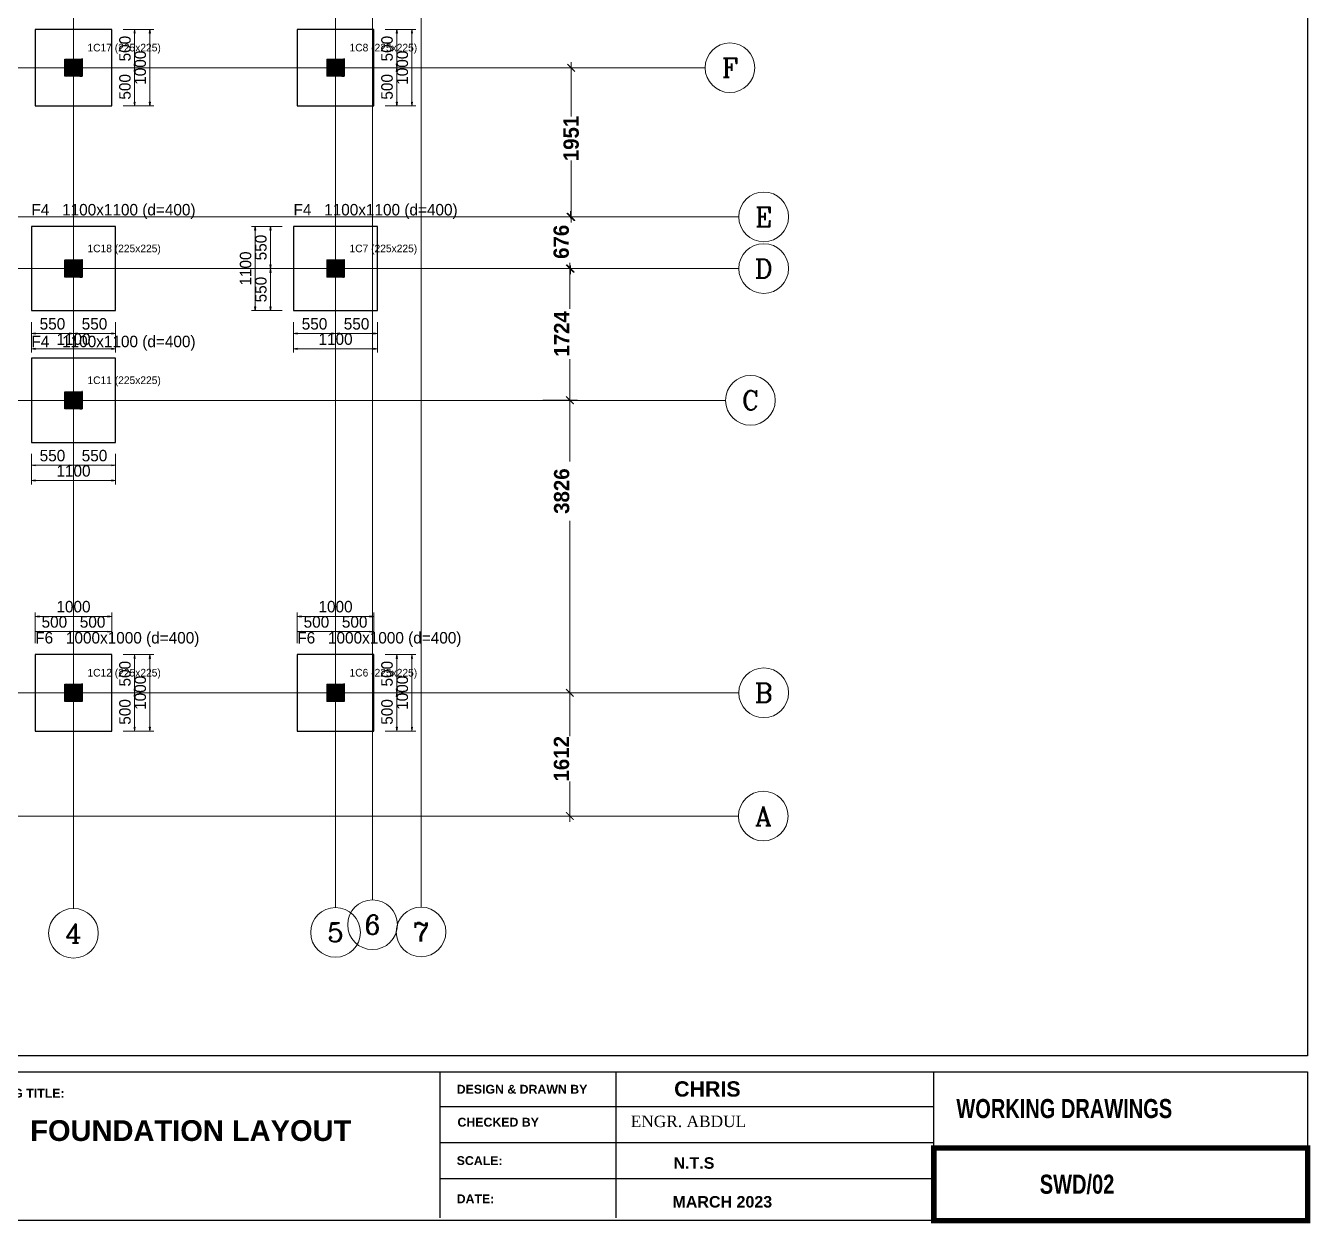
# Model space of a CAD drawing. Header units: inches. Extents: x 23 to 2032867, y 13 to 664695.
# Drawn here: x 1744024 to 1760826, y 347051 to 362717 of the extents above; entities that cross this region are included whole.
import ezdxf
from ezdxf.enums import TextEntityAlignment as Align

# ---------------------------------------------------------------- set-up
doc = ezdxf.new("R2010")
doc.units = ezdxf.units.IN
doc.header["$MEASUREMENT"] = 0
doc.linetypes.add('CENTER2', pattern=[0.7, 0.5, -0.1, 0, -0.1])
for name, color, linetype in [('Annotation - Text', 7, 'Continuous'), ('Dimensioning - General', 7, 'Continuous'), ('dimensions', 1, 'Continuous'), ('F5', 5, 'Continuous')]:
    doc.layers.add(name, color=color, linetype=linetype)
for name, color, linetype, lineweight in [('Axis_1', 8, 'CENTER2', 0), ('Axis_2', 8, 'CENTER2', 0), ('AxisBalloons_1', 150, 'ByLayer', 0), ('AxisBalloons_2', 150, 'ByLayer', 0), ('AxisText_1', 18, 'ByLayer', 0), ('AxisText_2', 18, 'ByLayer', 0), ('ColHatch', 11, 'ByLayer', 0), ('Column', 1, 'ByLayer', 0), ('ColumnText', 96, 'ByLayer', 0), ('Dim', 5, 'ByLayer', 0), ('Footing', 6, 'ByLayer', 0), ('FootingText', 96, 'ByLayer', 0), ('S-_ANOT----_D', 5, 'ByLayer', 0)]:
    doc.layers.add(name, color=color, linetype=linetype, lineweight=lineweight)
doc.styles.add('AxisText_1', font='ROMANC', dxfattribs={"height": 50})
doc.styles.add('AxisText_2', font='ROMANC', dxfattribs={"height": 50})
doc.styles.add('City', font='cityb___.ttf', dxfattribs={"height": 200})
doc.styles.add('ColumnText', font='TXT', dxfattribs={"height": 1000})
doc.styles.add('Dim', font='TXT', dxfattribs={"height": 1000})
doc.styles.add('FootingText', font='TXT', dxfattribs={"height": 1500})
doc.styles.add('GENERATED_STYLE_3', font='arialbd.ttf')
doc.styles.add('NEW', font='swisseb.ttf', dxfattribs={"width": 0.75})
doc.styles.get("Standard").update_dxf_attribs({"font": 'arial.ttf'})
doc.dimstyles.new('Copy of atus', dxfattribs={"dimtxt": 250, "dimasz": 100, "dimexe": 100, "dimexo": 100, "dimgap": 100, "dimtad": 1, "dimdec": 0, "dimdsep": 46, "dimtxsty": 'City', "dimblk1": 'ARCHTICK', "dimblk2": 'ARCHTICK', "dimsah": 1, "dimcen": 0, "dimdle": 75, "dimclrd": 6, "dimclre": 6, "dimclrt": 5, "dimadec": 0, "dimazin": 0, "dimtfac": 1, "dimtdec": 0, "dimtix": 1, "dimtmove": 2, "dimatfit": 3, "dimldrblk": 'ARCHTICK', "dimfxl": 100, "dimtolj": 1, "dimtzin": 0, "dimlwd": 5, "dimlwe": 5, "dimarcsym": 0})

# ---------------------------------------------------------------- blocks, each defined once
blk = doc.blocks.new('PCDIM_ARROW')
at = {"layer": 'Dim'}
blk.add_hatch(color=256, dxfattribs=at).paths.add_polyline_path([(0, 0), (-1, 0.1667), (-1, -0.1667)], flags=0)
blk.add_hatch(color=256, dxfattribs=at).paths.add_polyline_path([(0, 0), (-1, 0.1667), (-1, -0.1667)], flags=0)
blk.add_hatch(color=256, dxfattribs=at).paths.add_polyline_path([(0, 0), (-1, 0.1667), (-1, -0.1667)], flags=0)
blk.add_hatch(color=256, dxfattribs=at).paths.add_polyline_path([(0, 0), (-1, 0.1667), (-1, -0.1667)], flags=0)
at = {"layer": 'S-_ANOT----_D'}
blk.add_hatch(color=256, dxfattribs=at).paths.add_polyline_path([(0, 0), (-1, 0.1667), (-1, -0.1667)], flags=0)
blk.add_hatch(color=256, dxfattribs=at).paths.add_polyline_path([(0, 0), (-1, 0.1667), (-1, -0.1667)], flags=0)
at = {"layer": 'Dim'}
blk.add_lwpolyline([(0, 0), (-1, 0.1667), (-1, -0.1667)], close=True, dxfattribs=at)
blk.add_lwpolyline([(0, 0), (-1, 0.1667), (-1, -0.1667)], close=True, dxfattribs=at)
blk.add_lwpolyline([(0, 0), (-1, 0.1667), (-1, -0.1667)], close=True, dxfattribs=at)
blk.add_lwpolyline([(0, 0), (-1, 0.1667), (-1, -0.1667)], close=True, dxfattribs=at)
at = {"layer": 'S-_ANOT----_D'}
blk.add_lwpolyline([(0, 0), (-1, 0.1667), (-1, -0.1667)], close=True, dxfattribs=at)
blk.add_lwpolyline([(0, 0), (-1, 0.1667), (-1, -0.1667)], close=True, dxfattribs=at)
blk = doc.blocks.new('_ArchTick')
at = {"color": 0, "linetype": 'ByBlock', "const_width": 0.15}
blk.add_lwpolyline([(-0.5, -0.5), (0.5, 0.5)], dxfattribs=at)
blk = doc.blocks.new('*D234')
at = {"layer": 'Defpoints', "color": 0, "linetype": 'Continuous', "transparency": 16777216}
for p in [(1750843, 362167), (1751159, 362167), (1750907, 360216)]:
    blk.add_point(p, dxfattribs=at)
at = {"layer": 'Dimensioning - General', "color": 6, "lineweight": 5, "transparency": 16777216}
for p, q in [((1750943, 362167), (1751259, 362167)), ((1751007, 360216), (1751259, 360216))]:
    blk.add_line(p, q, dxfattribs=at)
at = {"layer": 'Dimensioning - General', "color": 6, "linetype": 'Continuous', "lineweight": 5, "transparency": 16777216}
for p, q in [((1751159, 362242), (1751159, 361528)), ((1751159, 360141), (1751159, 360955))]:
    blk.add_line(p, q, dxfattribs=at)
at = {"layer": 'Dimensioning - General', "color": 6, "linetype": 'Continuous', "lineweight": 5, "transparency": 16777216, "xscale": 100, "yscale": 100, "zscale": 100}
for p, rotation in [((1751159, 362167), 90), ((1751159, 360216), 270)]:
    blk.add_blockref('_ArchTick', p, dxfattribs=dict(at, rotation=rotation))
at = {"layer": 'Dimensioning - General', "color": 5, "linetype": 'Continuous', "lineweight": 20, "transparency": 16777216, "insert": (1751159, 361242), "char_height": 200, "attachment_point": 5, "rotation": 90, "style": 'City'}
blk.add_mtext('\\A1;1951', dxfattribs=at)
blk = doc.blocks.new('*D235')
at = {"layer": 'Defpoints', "color": 0, "linetype": 'Continuous', "transparency": 16777216}
for p in [(1750819, 359540), (1751141, 359540), (1750793, 357817)]:
    blk.add_point(p, dxfattribs=at)
at = {"layer": 'Dimensioning - General', "color": 6, "linetype": 'Continuous', "lineweight": 5, "transparency": 16777216}
for p, q in [((1751141, 359615), (1751141, 359015)), ((1751141, 357742), (1751141, 358356))]:
    blk.add_line(p, q, dxfattribs=at)
at = {"layer": 'Dimensioning - General', "color": 6, "lineweight": 5, "transparency": 16777216}
for p, q in [((1750919, 359540), (1751241, 359540)), ((1750893, 357817), (1751241, 357817))]:
    blk.add_line(p, q, dxfattribs=at)
at = {"layer": 'Dimensioning - General', "color": 6, "linetype": 'Continuous', "lineweight": 5, "transparency": 16777216, "xscale": 100, "yscale": 100, "zscale": 100}
for p, rotation in [((1751141, 359540), 90), ((1751141, 357817), 270)]:
    blk.add_blockref('_ArchTick', p, dxfattribs=dict(at, rotation=rotation))
at = {"layer": 'Dimensioning - General', "color": 5, "linetype": 'Continuous', "lineweight": 20, "transparency": 16777216, "insert": (1751034, 358686), "char_height": 200, "attachment_point": 5, "rotation": 90, "style": 'City'}
blk.add_mtext('\\A1;1724', dxfattribs=at)
blk = doc.blocks.new('*D236')
at = {"layer": 'Defpoints', "color": 0, "linetype": 'Continuous', "transparency": 16777216}
for p in [(1750782, 353991), (1751141, 353991), (1750982, 352379)]:
    blk.add_point(p, dxfattribs=at)
at = {"layer": 'Dimensioning - General', "color": 6, "linetype": 'Continuous', "lineweight": 5, "transparency": 16777216}
for p, q in [((1751141, 354066), (1751141, 353425)), ((1751141, 352304), (1751141, 352830))]:
    blk.add_line(p, q, dxfattribs=at)
at = {"layer": 'Dimensioning - General', "color": 6, "lineweight": 5, "transparency": 16777216}
for p, q in [((1750882, 353991), (1751241, 353991)), ((1751082, 352379), (1751241, 352379))]:
    blk.add_line(p, q, dxfattribs=at)
at = {"layer": 'Dimensioning - General', "color": 6, "linetype": 'Continuous', "lineweight": 5, "transparency": 16777216, "xscale": 100, "yscale": 100, "zscale": 100}
for p, rotation in [((1751141, 353991), 90), ((1751141, 352379), 270)]:
    blk.add_blockref('_ArchTick', p, dxfattribs=dict(at, rotation=rotation))
at = {"layer": 'Dimensioning - General', "color": 5, "linetype": 'Continuous', "lineweight": 20, "transparency": 16777216, "insert": (1751032, 353128), "char_height": 200, "attachment_point": 5, "rotation": 90, "style": 'City'}
blk.add_mtext('\\A1;1612', dxfattribs=at)
blk = doc.blocks.new('*D237')
at = {"layer": 'Defpoints', "color": 0, "linetype": 'Continuous', "transparency": 16777216}
for p in [(1750688, 357817), (1751141, 357817), (1750849, 353991)]:
    blk.add_point(p, dxfattribs=at)
at = {"layer": 'Dimensioning - General', "color": 6, "linetype": 'Continuous', "lineweight": 5, "transparency": 16777216}
for p, q in [((1751141, 357892), (1751141, 357015)), ((1751141, 353916), (1751141, 356242))]:
    blk.add_line(p, q, dxfattribs=at)
at = {"layer": 'Dimensioning - General', "color": 6, "lineweight": 5, "transparency": 16777216}
for p, q in [((1750788, 357817), (1751241, 357817)), ((1750949, 353991), (1751241, 353991))]:
    blk.add_line(p, q, dxfattribs=at)
at = {"layer": 'Dimensioning - General', "color": 6, "linetype": 'Continuous', "lineweight": 5, "transparency": 16777216, "xscale": 100, "yscale": 100, "zscale": 100}
for p, rotation in [((1751141, 357817), 90), ((1751141, 353991), 270)]:
    blk.add_blockref('_ArchTick', p, dxfattribs=dict(at, rotation=rotation))
at = {"layer": 'Dimensioning - General', "color": 5, "linetype": 'Continuous', "lineweight": 20, "transparency": 16777216, "insert": (1751035, 356629), "char_height": 200, "attachment_point": 5, "rotation": 90, "style": 'City'}
blk.add_mtext('\\A1;3826', dxfattribs=at)
blk = doc.blocks.new('*D238')
at = {"layer": 'Defpoints', "color": 0, "linetype": 'Continuous', "transparency": 16777216}
for p in [(1750833, 360216), (1751149, 360216), (1750919, 359540)]:
    blk.add_point(p, dxfattribs=at)
at = {"layer": 'Dimensioning - General', "color": 6, "linetype": 'Continuous', "lineweight": 5, "transparency": 16777216}
for p, q in [((1751149, 360291), (1751149, 360199)), ((1751149, 359465), (1751149, 359580))]:
    blk.add_line(p, q, dxfattribs=at)
at = {"layer": 'Dimensioning - General', "color": 6, "lineweight": 5, "transparency": 16777216}
for p, q in [((1750933, 360216), (1751249, 360216)), ((1751019, 359540), (1751249, 359540))]:
    blk.add_line(p, q, dxfattribs=at)
at = {"layer": 'Dimensioning - General', "color": 6, "linetype": 'Continuous', "lineweight": 5, "transparency": 16777216, "xscale": 100, "yscale": 100, "zscale": 100}
for p, rotation in [((1751149, 360216), 90), ((1751149, 359540), 270)]:
    blk.add_blockref('_ArchTick', p, dxfattribs=dict(at, rotation=rotation))
at = {"layer": 'Dimensioning - General', "color": 5, "linetype": 'Continuous', "lineweight": 20, "transparency": 16777216, "insert": (1751029, 359890), "char_height": 200, "attachment_point": 5, "rotation": 90, "style": 'City'}
blk.add_mtext('\\A1;676', dxfattribs=at)

msp = doc.modelspace()

# ---------------------------------------------------------------- hatches: boundary and pattern name
at = {"linetype": 'Continuous'}
h = msp.add_hatch(dxfattribs=at)
h.set_pattern_fill('ANSI31', color=1)
h.set_pattern_definition([(45, (1647821.72472, 395837.57906), (-0.08838834765, 0.08838834765), [])])
h.paths.add_polyline_path([(1744762.63, 362279.98), (1744761.313, 362054.98), (1744537.63, 362054.98), (1744537.63, 362278.733)])
h = msp.add_hatch(dxfattribs=at)
h.set_pattern_fill('ANSI31', color=1)
h.set_pattern_definition([(45, (1651249.29472, 395837.57906), (-0.08838834765, 0.08838834765), [])])
h.paths.add_polyline_path([(1748190.2, 362279.98), (1748188.883, 362054.98), (1747965.2, 362054.98), (1747965.2, 362278.733)])
h = msp.add_hatch(dxfattribs=at)
h.set_pattern_fill('ANSI31', color=1)
h.set_pattern_definition([(45, (1647821.72472, 393210.57206), (-0.08838834765, 0.08838834765), [])])
h.paths.add_polyline_path([(1744762.63, 359652.973), (1744761.313, 359427.973), (1744537.63, 359427.973), (1744537.63, 359651.726)])
h = msp.add_hatch(dxfattribs=at)
h.set_pattern_fill('ANSI31', color=1)
h.set_pattern_definition([(45, (1651249.29472, 393210.57206), (-0.08838834765, 0.08838834765), [])])
h.paths.add_polyline_path([(1748190.2, 359652.973), (1748188.883, 359427.973), (1747965.2, 359427.973), (1747965.2, 359651.726)])
h = msp.add_hatch(dxfattribs=at)
h.set_pattern_fill('ANSI31', color=1)
h.set_pattern_definition([(45, (1647821.72472, 391486.80306), (-0.08838834765, 0.08838834765), [])])
h.paths.add_polyline_path([(1744762.63, 357929.204), (1744761.313, 357704.204), (1744537.63, 357704.204), (1744537.63, 357927.957)])
h = msp.add_hatch(dxfattribs=at)
h.set_pattern_fill('ANSI31', color=1)
h.set_pattern_definition([(45, (1647821.72472, 387660.88106), (-0.08838834765, 0.08838834765), [])])
h.paths.add_polyline_path([(1744762.63, 354103.282), (1744761.313, 353878.282), (1744537.63, 353878.282), (1744537.63, 354102.035)])
h = msp.add_hatch(dxfattribs=at)
h.set_pattern_fill('ANSI31', color=1)
h.set_pattern_definition([(45, (1651249.29472, 387660.88106), (-0.08838834765, 0.08838834765), [])])
h.paths.add_polyline_path([(1748190.2, 354103.282), (1748188.883, 353878.282), (1747965.2, 353878.282), (1747965.2, 354102.035)])

# ---------------------------------------------------------------- linework, layer by layer
for p, q in [((1743072.234, 349032.66), (1760790.618, 349032.66)), ((1755901.633, 348038.149), (1755901.633, 349032.66)), ((1749444.868, 348580.098), (1755901.633, 348580.098)), ((1749444.868, 348108.873), (1755901.633, 348108.873)), ((1749444.868, 347637.648), (1755901.633, 347637.648))]:
    msp.add_line(p, q)
for points in [[(1744762.63, 362279.98), (1744761.313, 362054.98), (1744537.63, 362054.98), (1744537.63, 362278.733), (1744762.63, 362279.98)], [(1748190.2, 362279.98), (1748188.883, 362054.98), (1747965.2, 362054.98), (1747965.2, 362278.733), (1748190.2, 362279.98)], [(1744762.63, 359652.973), (1744761.313, 359427.973), (1744537.63, 359427.973), (1744537.63, 359651.726), (1744762.63, 359652.973)], [(1748190.2, 359652.973), (1748188.883, 359427.973), (1747965.2, 359427.973), (1747965.2, 359651.726), (1748190.2, 359652.973)], [(1744762.63, 357929.204), (1744761.313, 357704.204), (1744537.63, 357704.204), (1744537.63, 357927.957), (1744762.63, 357929.204)], [(1744762.63, 354103.282), (1744761.313, 353878.282), (1744537.63, 353878.282), (1744537.63, 354102.035), (1744762.63, 354103.282)], [(1748190.2, 354103.282), (1748188.883, 353878.282), (1747965.2, 353878.282), (1747965.2, 354102.035), (1748190.2, 354103.282)]]:
    msp.add_lwpolyline(points, dxfattribs=at)
msp.add_lwpolyline([(1760790.618, 347086.368), (1724891.188, 347086.368), (1724900.536, 349032.66), (1760790.618, 349032.66)], close=True)
at = {"const_width": 69.984}
msp.add_lwpolyline([(1755901.633, 348038.149), (1760790.618, 348038.149), (1760790.618, 347086.368), (1755901.633, 347086.368)], close=True, dxfattribs=at)
at = {"layer": 'Axis_1', "color": 1}
for p, q in [((1731910.42, 362167.48), (1752910.423, 362167.48)), ((1731910.42, 360216.429), (1753351.063, 360216.429)), ((1731910.42, 359540.473), (1753351.063, 359540.473)), ((1731794.603, 357816.704), (1753177.013, 357816.704)), ((1731910.42, 353990.782), (1753351.063, 353990.782)), ((1732088.509, 352379.204), (1753346.343, 352379.204))]:
    msp.add_line(p, q, dxfattribs=at)
at = {"layer": 'Axis_2'}
for p, q in [((1744648.813, 351170.086), (1744648.813, 369163.52)), ((1748076.383, 351181.864), (1748076.383, 369254.13)), ((1748560.563, 351281.713), (1748560.563, 369144.25)), ((1749194.913, 351187.216), (1749194.913, 369192.92))]:
    msp.add_line(p, q, dxfattribs=at)
at = {"layer": 'AxisBalloons_1'}
for centre in [(1753235.423, 362167.48), (1753676.063, 360216.429), (1753676.063, 359540.473), (1753502.013, 357816.704), (1753676.063, 353990.782), (1753671.343, 352379.204)]:
    msp.add_circle(centre, 325, dxfattribs=at)
at = {"layer": 'AxisBalloons_2'}
for centre in [(1744648.813, 350845.086), (1748076.383, 350856.864), (1748560.563, 350956.713), (1749194.913, 350862.216)]:
    msp.add_circle(centre, 325, dxfattribs=at)
at = {"layer": 'ColHatch', "linetype": 'Continuous'}
for p, q in [((1744536.313, 362275.844), (1744540.448, 362279.98)), ((1744536.313, 362205.133), (1744611.159, 362279.98)), ((1744536.313, 362134.423), (1744681.87, 362279.98)), ((1744536.313, 362063.712), (1744752.58, 362279.98)), ((1747963.883, 362238.591), (1748005.272, 362279.98)), ((1747963.883, 362167.88), (1748075.982, 362279.98)), ((1747963.883, 362097.169), (1748146.693, 362279.98)), ((1747992.404, 362054.98), (1748188.883, 362251.459)), ((1744598.291, 362054.98), (1744761.313, 362218.001)), ((1744669.002, 362054.98), (1744761.313, 362147.291)), ((1748063.114, 362054.98), (1748188.883, 362180.748)), ((1748133.825, 362054.98), (1748188.883, 362110.037)), ((1744739.713, 362054.98), (1744761.313, 362076.58)), ((1744536.313, 359588.838), (1744600.447, 359652.973)), ((1744536.313, 359518.128), (1744671.158, 359652.973)), ((1744536.313, 359447.417), (1744741.869, 359652.973)), ((1744587.579, 359427.973), (1744761.313, 359601.706)), ((1747963.883, 359622.296), (1747994.56, 359652.973)), ((1747963.883, 359551.585), (1748065.271, 359652.973)), ((1747963.883, 359480.874), (1748135.981, 359652.973)), ((1747981.692, 359427.973), (1748188.883, 359635.164)), ((1748052.403, 359427.973), (1748188.883, 359564.453)), ((1744658.29, 359427.973), (1744761.313, 359530.995)), ((1744729.001, 359427.973), (1744761.313, 359460.285)), ((1748123.113, 359427.973), (1748188.883, 359493.742)), ((1744536.313, 357891.782), (1744573.735, 357929.204)), ((1744536.313, 357821.071), (1744644.445, 357929.204)), ((1744536.313, 357750.361), (1744715.156, 357929.204)), ((1744560.867, 357704.204), (1744761.313, 357904.65)), ((1744631.577, 357704.204), (1744761.313, 357833.939)), ((1744702.288, 357704.204), (1744761.313, 357763.228)), ((1744536.313, 354073.405), (1744566.189, 354103.282)), ((1744536.313, 354002.694), (1744636.9, 354103.282)), ((1744536.313, 353931.984), (1744707.611, 354103.282)), ((1744553.321, 353878.282), (1744761.313, 354086.273)), ((1744624.032, 353878.282), (1744761.313, 354015.562)), ((1747963.883, 354036.152), (1748031.013, 354103.282)), ((1747963.883, 353965.441), (1748101.723, 354103.282)), ((1747963.883, 353894.73), (1748172.434, 354103.282)), ((1748018.145, 353878.282), (1748188.883, 354049.02)), ((1744694.743, 353878.282), (1744761.313, 353944.852)), ((1748088.855, 353878.282), (1748188.883, 353978.309)), ((1748159.566, 353878.282), (1748188.883, 353907.598))]:
    msp.add_line(p, q, dxfattribs=at)
at = {"layer": 'Column'}
for p, q in [((1744761.313, 362279.98), (1744536.313, 362279.98)), ((1744536.313, 362279.98), (1744536.313, 362054.98)), ((1744761.313, 362054.98), (1744761.313, 362279.98)), ((1744762.63, 362067.48), (1744762.63, 362292.48)), ((1748188.883, 362279.98), (1747963.883, 362279.98)), ((1747963.883, 362279.98), (1747963.883, 362054.98)), ((1748188.883, 362054.98), (1748188.883, 362279.98)), ((1748190.2, 362067.48), (1748190.2, 362292.48)), ((1744536.313, 362054.98), (1744761.313, 362054.98)), ((1747963.883, 362054.98), (1748188.883, 362054.98)), ((1744761.313, 359652.973), (1744536.313, 359652.973)), ((1744536.313, 359652.973), (1744536.313, 359427.973)), ((1744761.313, 359427.973), (1744761.313, 359652.973)), ((1744762.63, 359440.473), (1744762.63, 359665.473)), ((1748188.883, 359652.973), (1747963.883, 359652.973)), ((1747963.883, 359652.973), (1747963.883, 359427.973)), ((1748188.883, 359427.973), (1748188.883, 359652.973)), ((1748190.2, 359440.473), (1748190.2, 359665.473)), ((1744536.313, 359427.973), (1744761.313, 359427.973)), ((1747963.883, 359427.973), (1748188.883, 359427.973)), ((1744761.313, 357929.204), (1744536.313, 357929.204)), ((1744536.313, 357929.204), (1744536.313, 357704.204)), ((1744761.313, 357704.204), (1744761.313, 357929.204)), ((1744762.63, 357716.704), (1744762.63, 357941.704)), ((1744536.313, 357704.204), (1744761.313, 357704.204)), ((1744761.313, 354103.282), (1744536.313, 354103.282)), ((1744536.313, 354103.282), (1744536.313, 353878.282)), ((1744761.313, 353878.282), (1744761.313, 354103.282)), ((1744762.63, 353890.782), (1744762.63, 354115.782)), ((1748188.883, 354103.282), (1747963.883, 354103.282)), ((1747963.883, 354103.282), (1747963.883, 353878.282)), ((1748188.883, 353878.282), (1748188.883, 354103.282)), ((1748190.2, 353890.782), (1748190.2, 354115.782)), ((1744536.313, 353878.282), (1744761.313, 353878.282)), ((1747963.883, 353878.282), (1748188.883, 353878.282))]:
    msp.add_line(p, q, dxfattribs=at)
at = {"layer": 'Dim', "linetype": 'Continuous'}
for p, q in [((1745498.813, 362667.48), (1745298.813, 362667.48)), ((1745448.813, 362167.48), (1745448.813, 362667.48)), ((1745698.813, 362667.48), (1745498.813, 362667.48)), ((1745648.813, 361667.48), (1745648.813, 362667.48)), ((1748926.383, 362667.48), (1748726.383, 362667.48)), ((1748876.383, 362167.48), (1748876.383, 362667.48)), ((1749126.383, 362667.48), (1748926.383, 362667.48)), ((1749076.383, 361667.48), (1749076.383, 362667.48)), ((1745498.813, 362167.48), (1745298.813, 362167.48)), ((1745498.813, 362167.48), (1745298.813, 362167.48)), ((1745448.813, 361667.48), (1745448.813, 362167.48)), ((1748926.383, 362167.48), (1748726.383, 362167.48)), ((1748926.383, 362167.48), (1748726.383, 362167.48)), ((1748876.383, 361667.48), (1748876.383, 362167.48)), ((1745498.813, 361667.48), (1745298.813, 361667.48)), ((1745698.813, 361667.48), (1745498.813, 361667.48)), ((1748926.383, 361667.48), (1748726.383, 361667.48)), ((1749126.383, 361667.48), (1748926.383, 361667.48)), ((1746976.383, 360090.473), (1747176.383, 360090.473)), ((1747026.383, 358990.473), (1747026.383, 360090.473)), ((1747176.383, 360090.473), (1747376.383, 360090.473)), ((1747226.383, 359540.473), (1747226.383, 360090.473)), ((1747176.383, 359540.473), (1747376.383, 359540.473)), ((1747176.383, 359540.473), (1747376.383, 359540.473)), ((1747226.383, 358990.473), (1747226.383, 359540.473)), ((1746976.383, 358990.473), (1747176.383, 358990.473)), ((1747176.383, 358990.473), (1747376.383, 358990.473)), ((1744098.813, 358640.473), (1744098.813, 358840.473)), ((1744648.813, 358640.473), (1744648.813, 358840.473)), ((1744648.813, 358640.473), (1744648.813, 358840.473)), ((1745198.813, 358640.473), (1745198.813, 358840.473)), ((1747526.383, 358640.473), (1747526.383, 358840.473)), ((1748076.383, 358640.473), (1748076.383, 358840.473)), ((1748076.383, 358640.473), (1748076.383, 358840.473)), ((1748626.383, 358640.473), (1748626.383, 358840.473)), ((1744098.813, 358690.473), (1744648.813, 358690.473)), ((1744098.813, 358440.473), (1744098.813, 358640.473)), ((1744648.813, 358690.473), (1745198.813, 358690.473)), ((1745198.813, 358440.473), (1745198.813, 358640.473)), ((1747526.383, 358690.473), (1748076.383, 358690.473)), ((1747526.383, 358440.473), (1747526.383, 358640.473)), ((1748076.383, 358690.473), (1748626.383, 358690.473)), ((1748626.383, 358440.473), (1748626.383, 358640.473)), ((1744098.813, 358490.473), (1745198.813, 358490.473)), ((1747526.383, 358490.473), (1748626.383, 358490.473)), ((1744098.813, 356916.704), (1744098.813, 357116.704)), ((1744648.813, 356916.704), (1744648.813, 357116.704)), ((1744648.813, 356916.704), (1744648.813, 357116.704)), ((1745198.813, 356916.704), (1745198.813, 357116.704)), ((1744098.813, 356966.704), (1744648.813, 356966.704)), ((1744098.813, 356716.704), (1744098.813, 356916.704)), ((1744648.813, 356966.704), (1745198.813, 356966.704)), ((1745198.813, 356716.704), (1745198.813, 356916.704)), ((1744098.813, 356766.704), (1745198.813, 356766.704)), ((1744148.813, 355040.782), (1744148.813, 354840.782)), ((1745148.813, 355040.782), (1745148.813, 354840.782)), ((1747576.383, 355040.782), (1747576.383, 354840.782)), ((1748576.383, 355040.782), (1748576.383, 354840.782)), ((1744148.813, 354990.782), (1745148.813, 354990.782)), ((1747576.383, 354990.782), (1748576.383, 354990.782)), ((1744148.813, 354840.782), (1744148.813, 354640.782)), ((1744148.813, 354790.782), (1744648.813, 354790.782)), ((1744648.813, 354840.782), (1744648.813, 354640.782)), ((1744648.813, 354840.782), (1744648.813, 354640.782)), ((1744648.813, 354790.782), (1745148.813, 354790.782)), ((1745148.813, 354840.782), (1745148.813, 354640.782)), ((1747576.383, 354840.782), (1747576.383, 354640.782)), ((1747576.383, 354790.782), (1748076.383, 354790.782)), ((1748076.383, 354840.782), (1748076.383, 354640.782)), ((1748076.383, 354840.782), (1748076.383, 354640.782)), ((1748076.383, 354790.782), (1748576.383, 354790.782)), ((1748576.383, 354840.782), (1748576.383, 354640.782)), ((1745498.813, 354490.782), (1745298.813, 354490.782)), ((1745448.813, 353990.782), (1745448.813, 354490.782)), ((1745698.813, 354490.782), (1745498.813, 354490.782)), ((1745648.813, 353490.782), (1745648.813, 354490.782)), ((1748926.383, 354490.782), (1748726.383, 354490.782)), ((1748876.383, 353990.782), (1748876.383, 354490.782)), ((1749126.383, 354490.782), (1748926.383, 354490.782)), ((1749076.383, 353490.782), (1749076.383, 354490.782)), ((1745498.813, 353990.782), (1745298.813, 353990.782)), ((1745498.813, 353990.782), (1745298.813, 353990.782)), ((1745448.813, 353490.782), (1745448.813, 353990.782)), ((1748926.383, 353990.782), (1748726.383, 353990.782)), ((1748926.383, 353990.782), (1748726.383, 353990.782)), ((1748876.383, 353490.782), (1748876.383, 353990.782)), ((1745498.813, 353490.782), (1745298.813, 353490.782)), ((1745698.813, 353490.782), (1745498.813, 353490.782)), ((1748926.383, 353490.782), (1748726.383, 353490.782)), ((1749126.383, 353490.782), (1748926.383, 353490.782))]:
    msp.add_line(p, q, dxfattribs=at)
at = {"layer": 'dimensions', "color": 7}
msp.add_lwpolyline([(1760790.618, 349241.756), (1724891.188, 349241.756), (1724891.188, 371058.807), (1760790.618, 371058.807)], close=True, dxfattribs=at)
at = {"layer": 'F5', "color": 0, "lineweight": -2}
for p, q in [((1749444.868, 347121.36), (1749444.868, 349032.66)), ((1751741.847, 349032.66), (1751741.847, 347121.36))]:
    msp.add_line(p, q, dxfattribs=at)
at = {"layer": 'Footing', "lineweight": 30}
for p, q in [((1745148.813, 362667.48), (1744148.813, 362667.48)), ((1744148.813, 362667.48), (1744148.813, 361667.48)), ((1745148.813, 361667.48), (1745148.813, 362667.48)), ((1748576.383, 362667.48), (1747576.383, 362667.48)), ((1747576.383, 362667.48), (1747576.383, 361667.48)), ((1748576.383, 361667.48), (1748576.383, 362667.48)), ((1744148.813, 361667.48), (1745148.813, 361667.48)), ((1747576.383, 361667.48), (1748576.383, 361667.48)), ((1745198.813, 360090.473), (1744098.813, 360090.473)), ((1744098.813, 360090.473), (1744098.813, 358990.473)), ((1745198.813, 358990.473), (1745198.813, 360090.473)), ((1748626.383, 360090.473), (1747526.383, 360090.473)), ((1747526.383, 360090.473), (1747526.383, 358990.473)), ((1748626.383, 358990.473), (1748626.383, 360090.473)), ((1744098.813, 358990.473), (1745198.813, 358990.473)), ((1747526.383, 358990.473), (1748626.383, 358990.473)), ((1745198.813, 358366.704), (1744098.813, 358366.704)), ((1744098.813, 358366.704), (1744098.813, 357266.704)), ((1745198.813, 357266.704), (1745198.813, 358366.704)), ((1744098.813, 357266.704), (1745198.813, 357266.704)), ((1745148.813, 354490.782), (1744148.813, 354490.782)), ((1744148.813, 354490.782), (1744148.813, 353490.782)), ((1745148.813, 353490.782), (1745148.813, 354490.782)), ((1748576.383, 354490.782), (1747576.383, 354490.782)), ((1747576.383, 354490.782), (1747576.383, 353490.782)), ((1748576.383, 353490.782), (1748576.383, 354490.782)), ((1744148.813, 353490.782), (1745148.813, 353490.782)), ((1747576.383, 353490.782), (1748576.383, 353490.782))]:
    msp.add_line(p, q, dxfattribs=at)

# ---------------------------------------------------------------- block references
at = {"layer": 'Dim', "xscale": 50, "yscale": 50, "zscale": 50}
for p, rotation in [((1745448.813, 362667.48), 90), ((1745648.813, 362667.48), 90), ((1748876.383, 362667.48), 90), ((1749076.383, 362667.48), 90), ((1745448.813, 362167.48), 270), ((1745448.813, 362167.48), 90), ((1748876.383, 362167.48), 270), ((1748876.383, 362167.48), 90), ((1745448.813, 361667.48), 270), ((1745648.813, 361667.48), 270), ((1748876.383, 361667.48), 270), ((1749076.383, 361667.48), 270), ((1747026.383, 360090.473), 90), ((1747226.383, 360090.473), 90), ((1747226.383, 359540.473), 270), ((1747226.383, 359540.473), 90), ((1747026.383, 358990.473), 270), ((1747226.383, 358990.473), 270), ((1744098.813, 358690.473), 180), ((1744648.813, 358690.473), 180), ((1747526.383, 358690.473), 180), ((1748076.383, 358690.473), 180), ((1744098.813, 358490.473), 180), ((1747526.383, 358490.473), 180), ((1744098.813, 356966.704), 180), ((1744648.813, 356966.704), 180), ((1744098.813, 356766.704), 180), ((1744148.813, 354990.782), 180), ((1747576.383, 354990.782), 180), ((1744148.813, 354790.782), 180), ((1744648.813, 354790.782), 180), ((1747576.383, 354790.782), 180), ((1748076.383, 354790.782), 180), ((1745448.813, 354490.782), 90), ((1745648.813, 354490.782), 90), ((1748876.383, 354490.782), 90), ((1749076.383, 354490.782), 90), ((1745448.813, 353990.782), 270), ((1748876.383, 353990.782), 270), ((1745448.813, 353990.782), 90), ((1748876.383, 353990.782), 90), ((1745448.813, 353490.782), 270), ((1745648.813, 353490.782), 270), ((1748876.383, 353490.782), 270), ((1749076.383, 353490.782), 270)]:
    msp.add_blockref('PCDIM_ARROW', p, dxfattribs=dict(at, rotation=rotation))
for p in [(1744648.813, 358690.473), (1745198.813, 358690.473), (1748076.383, 358690.473), (1748626.383, 358690.473), (1745198.813, 358490.473), (1748626.383, 358490.473), (1744648.813, 356966.704), (1745198.813, 356966.704), (1745198.813, 356766.704), (1745148.813, 354990.782), (1748576.383, 354990.782), (1744648.813, 354790.782), (1745148.813, 354790.782), (1748076.383, 354790.782), (1748576.383, 354790.782)]:
    msp.add_blockref('PCDIM_ARROW', p, dxfattribs=at)

# ---------------------------------------------------------------- texts
at = {"color": 7, "style": 'NEW', "width": 0.75}
msp.add_text(' WORKING DRAWINGS', height=250, dxfattribs=at).set_placement((1756123.617, 348427.732))
at = {"color": 1, "style": 'NEW', "width": 0.75}
msp.add_text('SWD/02', height=250, dxfattribs=at).set_placement((1757287.071, 347437.998))
at = {"linetype": 'Continuous', "insert": (1751936.549, 348460.262), "char_height": 150, "attachment_point": 1}
msp.add_mtext_dynamic_manual_height_columns('{\\fTimes New Roman|b0|i0|c0|p18;ENGR. ABDUL}', width=3693.92271, gutter_width=1, heights=[0], dxfattribs=at)
at = {"layer": 'Annotation - Text', "color": 5, "linetype": 'Continuous', "lineweight": 20, "insert": (1746182.726, 348400.427), "char_height": 271.96918, "width": 4096.10831, "attachment_point": 2, "style": 'GENERATED_STYLE_3'}
msp.add_mtext('FOUNDATION LAYOUT', dxfattribs=at)
at = {"layer": 'AxisText_1', "color": 7, "linetype": 'Continuous', "style": 'AxisText_1'}
for s, p in [('F', (1753235.423, 362167.48)), ('E', (1753676.063, 360216.429)), ('D', (1753676.063, 359540.473)), ('C', (1753502.013, 357816.704)), ('B', (1753676.063, 353990.782)), ('A', (1753671.343, 352379.204))]:
    msp.add_text(s, height=250, dxfattribs=at).set_placement(p, align=Align.MIDDLE_CENTER)
at = {"layer": 'AxisText_2', "color": 0, "linetype": 'Continuous', "style": 'AxisText_2'}
for s, p in [('6', (1748560.563, 350956.713)), ('4', (1744648.813, 350845.086)), ('5', (1748076.383, 350856.864)), ('7', (1749194.913, 350862.216))]:
    msp.add_text(s, height=250, dxfattribs=at).set_placement(p, align=Align.MIDDLE_CENTER)
at = {"layer": 'ColumnText', "linetype": 'Continuous', "style": 'ColumnText'}
for s, p in [('1C17 (225x225)', (1744832.023, 362350.69)), ('1C8 (225x225)', (1748259.593, 362350.69)), ('1C18 (225x225)', (1744832.023, 359723.684)), ('1C7 (225x225)', (1748259.593, 359723.684)), ('1C11 (225x225)', (1744832.023, 357999.915)), ('1C12 (225x225)', (1744832.023, 354173.993)), ('1C6 (225x225)', (1748259.593, 354173.993))]:
    msp.add_text(s, height=100, dxfattribs=at).set_placement(p, align=Align.BOTTOM_LEFT)
at = {"layer": 'Dim', "color": 7, "linetype": 'Continuous', "char_height": 150, "width": 10, "attachment_point": 8, "rotation": 90, "style": 'Dim'}
for s, insert in [('500', (1745398.813, 362417.48)), ('500', (1748826.383, 362417.48)), ('1000', (1745598.813, 362167.48)), ('1000', (1749026.383, 362167.48)), ('500', (1745398.813, 361917.48)), ('500', (1748826.383, 361917.48)), ('550', (1747176.383, 359815.473)), ('1100', (1746976.383, 359540.473)), ('550', (1747176.383, 359265.473)), ('500', (1745398.813, 354240.782)), ('500', (1748826.383, 354240.782)), ('1000', (1745598.813, 353990.782)), ('1000', (1749026.383, 353990.782)), ('500', (1745398.813, 353740.782)), ('500', (1748826.383, 353740.782))]:
    msp.add_mtext(s, dxfattribs=dict(at, insert=insert))
at = {"layer": 'Dim', "color": 7, "linetype": 'Continuous', "char_height": 150, "width": 10, "attachment_point": 8, "style": 'Dim'}
for s, insert in [('550', (1744373.813, 358740.473)), ('550', (1744923.813, 358740.473)), ('550', (1747801.383, 358740.473)), ('550', (1748351.383, 358740.473)), ('1100', (1744648.813, 358540.473)), ('1100', (1748076.383, 358540.473)), ('550', (1744373.813, 357016.704)), ('550', (1744923.813, 357016.704)), ('1100', (1744648.813, 356816.704)), ('1000', (1744648.813, 355040.782)), ('1000', (1748076.383, 355040.782)), ('500', (1744398.813, 354840.782)), ('500', (1744898.813, 354840.782)), ('500', (1747826.383, 354840.782)), ('500', (1748326.383, 354840.782))]:
    msp.add_mtext(s, dxfattribs=dict(at, insert=insert))
at = {"layer": 'F5', "color": 1, "lineweight": -2, "insert": (1743199.459, 348752.458), "char_height": 115.28938, "width": 1743.06843, "attachment_point": 4}
msp.add_mtext('{\\fArial|b1|i0|c0|p34;DRAWING TITLE:}', dxfattribs=at)
at = {"layer": 'F5', "color": 0, "lineweight": -2, "attachment_point": 4}
for s, insert, char_height, width in [('{\\fArial|b1|i0|c0|p34;DESIGN & DRAWN BY}', (1749661.159, 348804.612), 115.28938, 2101.56602), ('{\\fArial|b1|i0|c0|p34; CHRIS}', (1752427.575, 348807.523), 200, 2101.56602), ('{\\fArial|b1|i0|c0|p34;CHECKED BY}', (1749671.58, 348373.356), 115.28938, 1743.06843), ('{\\fArial|b1|i0|c0|p34;SCALE:}', (1749661.159, 347871.032), 115.28938, 1743.06843), ('{\\fArial|b1|i0|c0|p34;N.T.S}', (1752496.538, 347839.247), 150, 2101.56602), ('{\\fArial|b1|i0|c0|p34;DATE:}', (1749661.159, 347371.672), 115.28938, 1743.06843), ('{\\fArial|b1|i0|c0|p34;MARCH 2023}', (1752482.992, 347331.401), 150, 2101.56602)]:
    msp.add_mtext(s, dxfattribs=dict(at, insert=insert, char_height=char_height, width=width))
at = {"layer": 'FootingText', "linetype": 'Continuous', "style": 'FootingText'}
for s, p in [('F4   1100x1100 (d=400)', (1744098.813, 360190.473)), ('F4   1100x1100 (d=400)', (1747526.383, 360190.473)), ('F4   1100x1100 (d=400)', (1744098.813, 358466.704)), ('F6   1000x1000 (d=400)', (1744148.813, 354590.782)), ('F6   1000x1000 (d=400)', (1747576.383, 354590.782))]:
    msp.add_text(s, height=150, dxfattribs=at).set_placement(p, align=Align.BOTTOM_LEFT)

# ---------------------------------------------------------------- dimensions: what is measured, and where the dimension line sits
at = {"layer": 'Dimensioning - General', "color": 151, "linetype": 'Continuous', "lineweight": 20, "true_color": 0x80c2ff}
for base, p1, p2, picture, middle in [((1751159.143, 362167.48), (1750907.472, 360216.429), (1750843.42, 362167.48), '*D234', (1751159.143, 361241.628)), ((1751148.886, 360216.429), (1750919.273, 359540.473), (1750832.87, 360216.429), '*D238', (1751029.183, 359889.687)), ((1751140.871, 359540.473), (1750792.527, 357816.704), (1750818.52, 359540.473), '*D235', (1751034.001, 358685.85)), ((1751140.871, 357816.704), (1750848.895, 353990.782), (1750688.083, 357816.704), '*D237', (1751035.244, 356628.769)), ((1751140.871, 353990.782), (1750982.197, 352379.204), (1750782.402, 353990.782), '*D236', (1751032.315, 353127.606))]:
    dim = msp.add_linear_dim(base=base, p1=p1, p2=p2, angle=90, dimstyle='Copy of atus', dxfattribs=at)
    dim.commit()
    dim.dimension.update_dxf_attribs({"geometry": picture, "text_midpoint": middle, "dimtype": 160, "text_rotation": 90})

doc.saveas('drawing.dxf')
